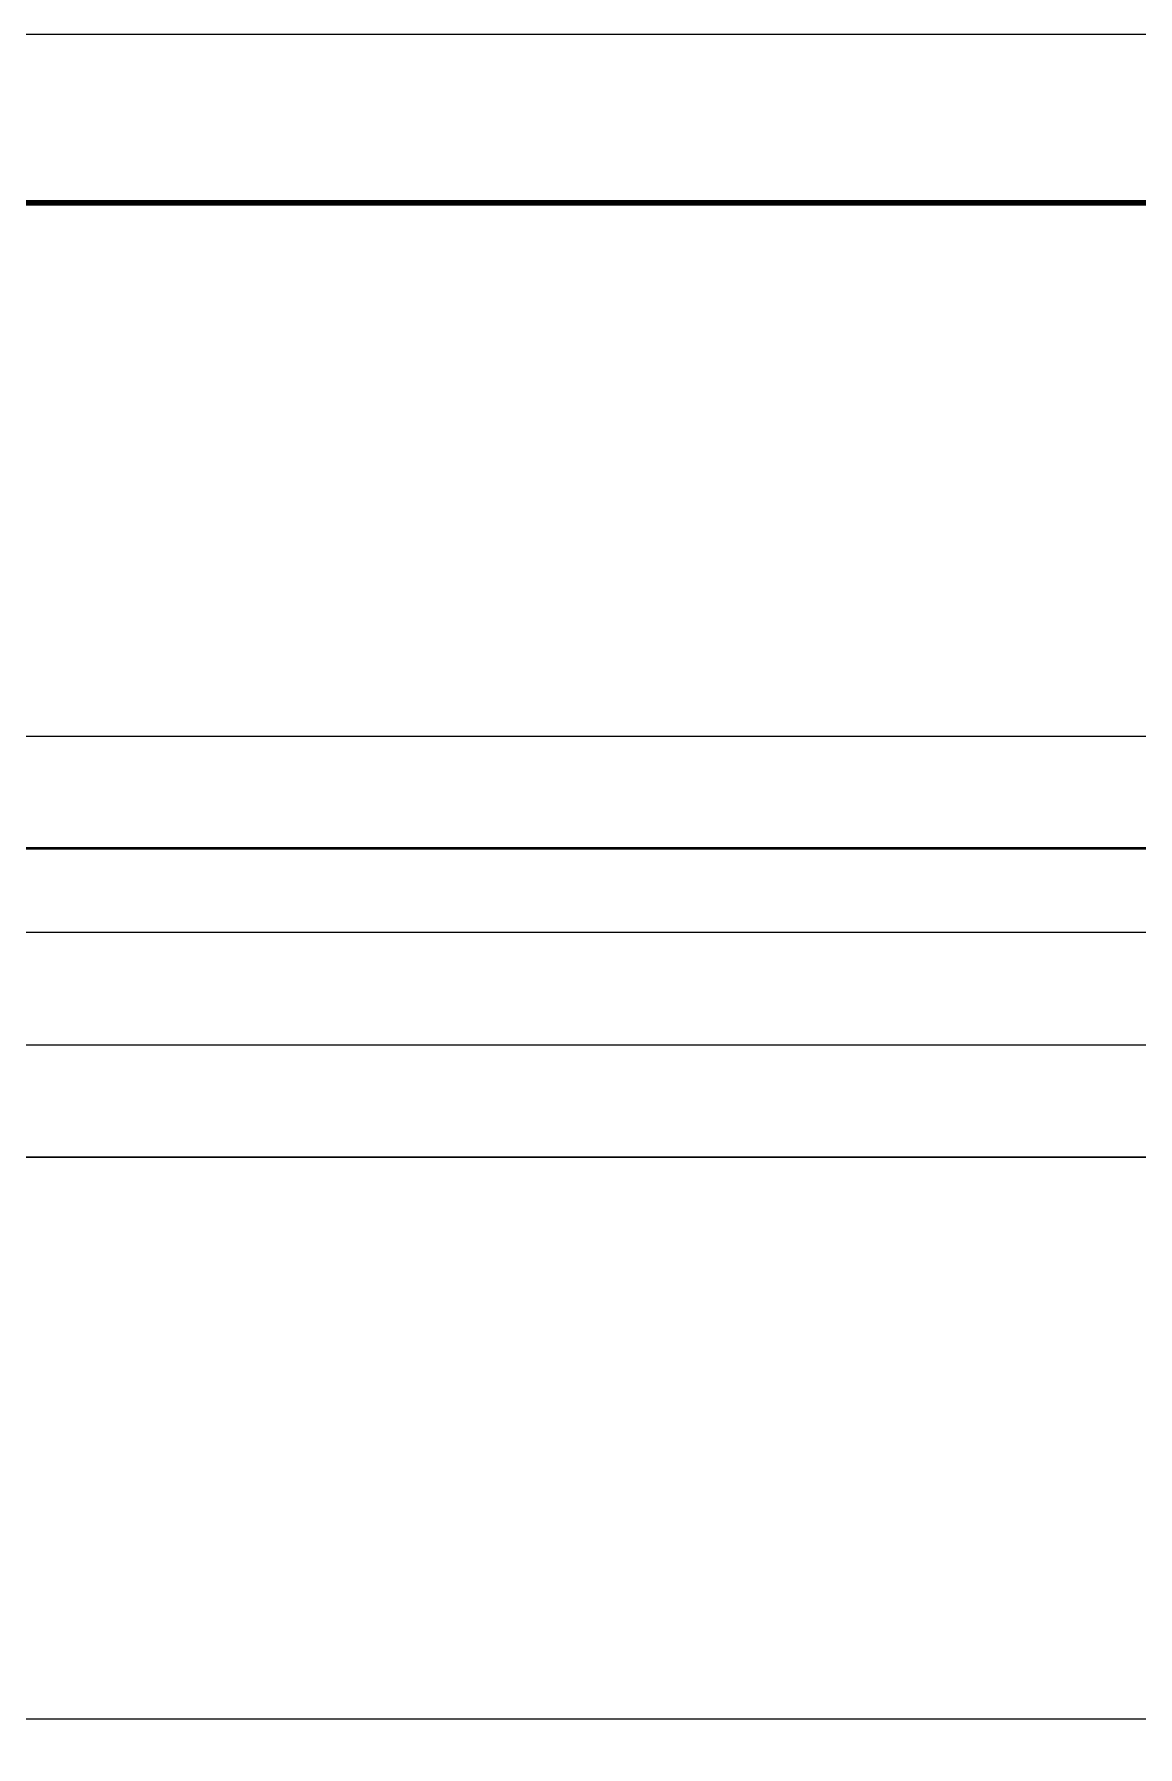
# Model space of a CAD drawing. Extents: x -2749 to 23780, y -1311 to 8245.
# Drawn here: x 3942.3 to 3981.6, y 2804 to 2865 of the extents above; entities that cross this region are included whole.
import ezdxf

# ---------------------------------------------------------------- set-up
doc = ezdxf.new("R2010")
doc.units = 0
doc.header["$MEASUREMENT"] = 0
doc.layers.get('0').update_dxf_attribs({"color": 9, "lineweight": 9})
for name, color, linetype, lineweight in [('00', 9, 'Continuous', 9), ('06D', 9, 'Continuous', 9), ('10', 9, 'Continuous', 9), ('33', 9, 'BATTING', 9), ('40B', 9, 'Continuous', 9)]:
    doc.layers.add(name, color=color, linetype=linetype, lineweight=lineweight)
doc.linetypes.add('BATTING', pattern='A,0.0001,-0.1,[134,ltypeshp.shx,S=0.1,R=0,X=-0.1,Y=0],-0.2,[134,ltypeshp.shx,S=0.1,R=180,X=0.1,Y=0],-0.1', length=0.4001)

# ---------------------------------------------------------------- blocks, each defined once
blk = doc.blocks.new('p-zemin kat')
at = {"layer": '00'}
blk.add_lwpolyline([(3982.5, 2825), (3910, 2825), (3910, 2805), (3982.5, 2805)], close=True, dxfattribs=at)
at = {"layer": '06D'}
for points in [[(2529.825, 2825), (2529.825, 2865), (4067.5, 2865), (4067.5, 2825)], [(3910, 2840.001), (4067.5, 2840.002)], [(4065.408, 2825), (4065.408, 2833), (3910, 2833), (3910, 2825)]]:
    blk.add_lwpolyline(points, dxfattribs=at)
at = {"layer": '10'}
for points, const_width in [([(2529.825, 2859), (4067.2, 2859)], 0.2), ([(3903.37, 2836.001), (4067.5, 2836.002)], 0.1)]:
    blk.add_lwpolyline(points, dxfattribs=dict(at, const_width=const_width))
at = {"layer": '33', "ltscale": 0.4}
blk.add_lwpolyline([(3910, 2829), (4065.408, 2829)], dxfattribs=at)
at = {"layer": '40B'}
blk.add_lwpolyline([(3697.5, 2405), (3697.5, 2825), (3990, 2825), (3990, 2405)], close=True, dxfattribs=at)

msp = doc.modelspace()

# ---------------------------------------------------------------- block references
msp.add_blockref('p-zemin kat', (0, 0))

doc.saveas('drawing.dxf')
